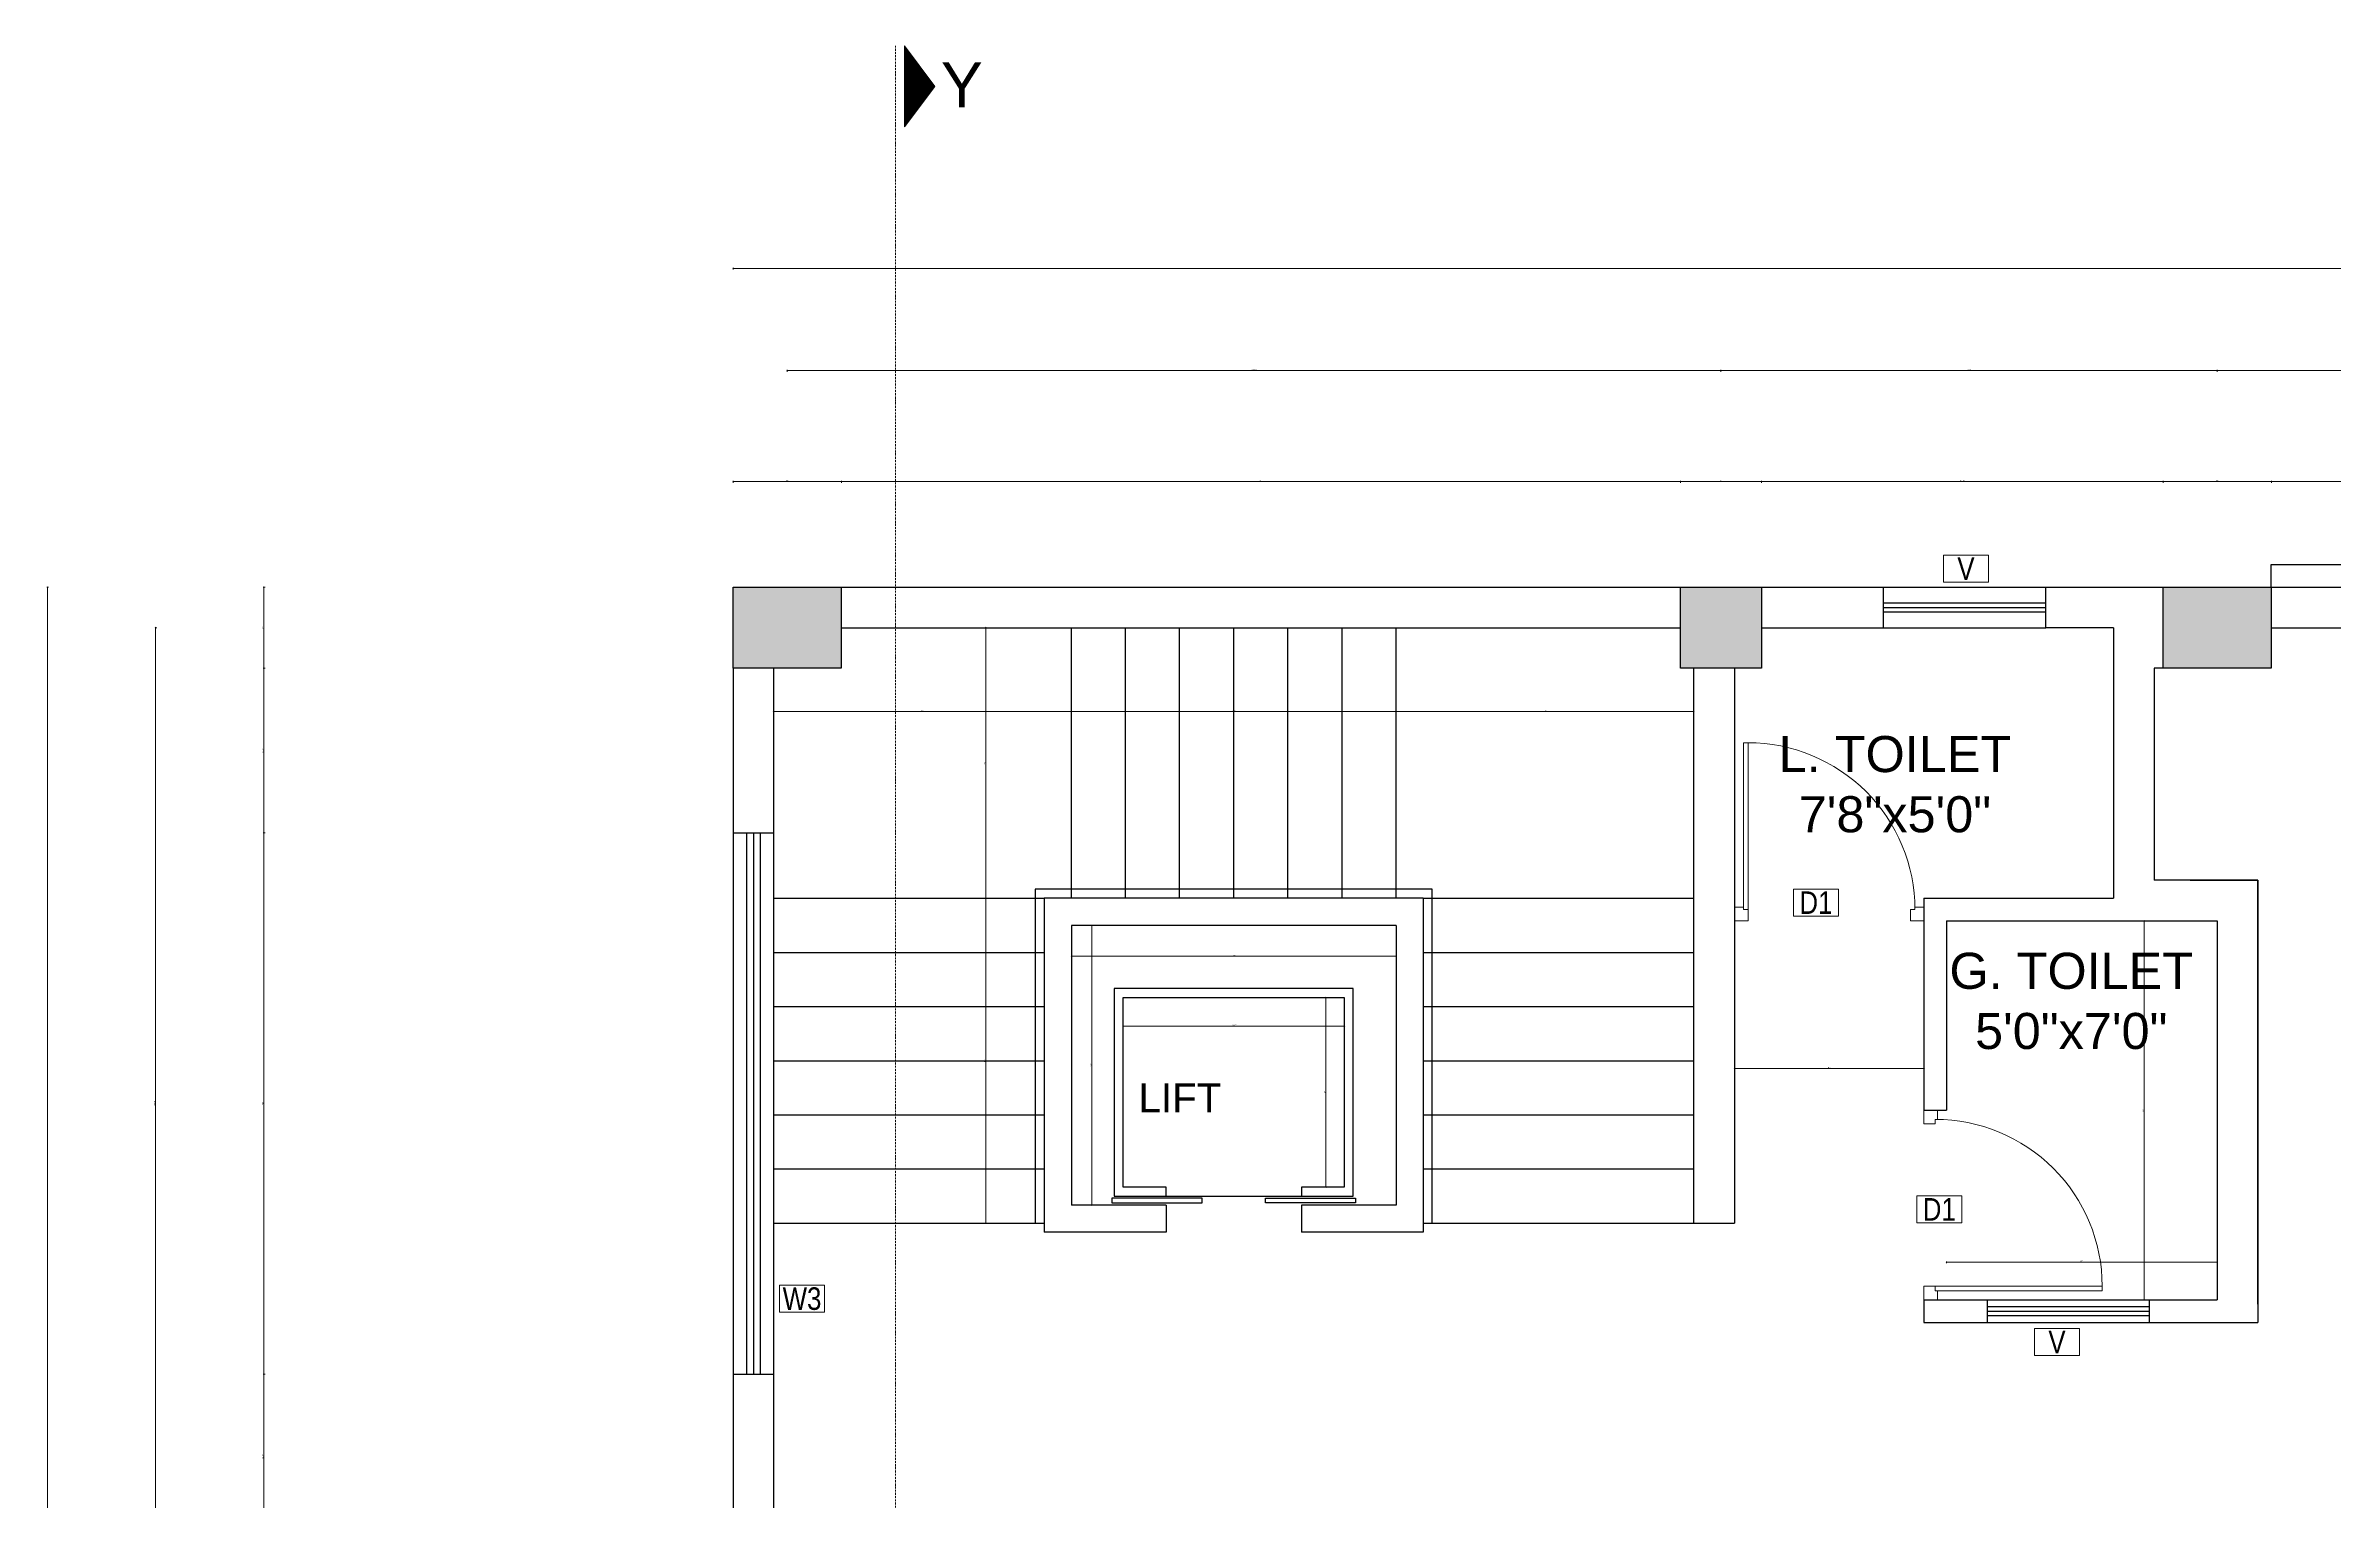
# Model space of a CAD drawing. Header units: inches. Extents: x -301229 to 1083107, y -854236 to 21026.
# Drawn here: x -30125 to -14906, y -469422 to -459742 of the extents above; entities that cross this region are included whole.
import ezdxf

# ---------------------------------------------------------------- set-up
doc = ezdxf.new("R2010")
doc.units = ezdxf.units.IN
doc.header["$MEASUREMENT"] = 0
doc.linetypes.add('ACAD_ISO12W100', pattern=[21, 12, -3, 0, -3, 0, -3])
for name, color, linetype, lineweight in [('dimension', 25, 'Continuous', 20), ('DOOR PLAN', 241, 'Continuous', 25), ('dw', 42, 'Continuous', 20), ('Text', 2, 'Continuous', 20), ('wall', 10, 'Continuous', 30)]:
    doc.layers.add(name, color=color, linetype=linetype, lineweight=lineweight)
doc.layers.add('E_Electrical Layout', color=220, linetype='Continuous')
doc.styles.add('7 INCH', font='times.ttf', dxfattribs={"height": 7})
doc.styles.add('arial.', font='arial.ttf')
doc.dimstyles.new('Copy of Standard', dxfattribs={"dimtxt": 8, "dimasz": 5, "dimexe": 4, "dimexo": 0.0625, "dimgap": 1.5, "dimtad": 1, "dimdec": 1, "dimzin": 0, "dimdsep": 46, "dimlunit": 4, "dimtxsty": 'Standard', "dimblk": 'OBLIQUE', "dimcen": 0.09, "dimclrd": 1, "dimclre": 1, "dimclrt": 3, "dimadec": 0, "dimazin": 0, "dimtfac": 1, "dimtdec": 1, "dimtix": 1, "dimtofl": 0, "dimtmove": 1, "dimatfit": 3, "dimfxl": 8, "dimfxlon": 1, "dimtolj": 1, "dimtzin": 0, "dimlwd": 15, "dimlwe": 15, "dimarcsym": 0})

# ---------------------------------------------------------------- blocks, each defined once
blk = doc.blocks.new('_Oblique')
at = {"color": 0, "linetype": 'ByBlock', "lineweight": -2}
blk.add_line((-0.5, -0.5), (0.5, 0.5), dxfattribs=at)
blk = doc.blocks.new('*D1186')
at = {"layer": 'Defpoints', "color": 0, "transparency": 16777216}
for p in [(-16424, -465562), (-16574, -468082), (-16170, -468082)]:
    blk.add_point(p, dxfattribs=at)
at = {"layer": 'wall', "color": 1, "lineweight": 15, "transparency": 16777216}
for p, q in [((-16178, -465562), (-16166, -465562)), ((-16170, -465562), (-16170, -468082)), ((-16178, -468082), (-16166, -468082))]:
    blk.add_line(p, q, dxfattribs=at)
at = {"layer": 'wall', "color": 1, "lineweight": 15, "transparency": 16777216, "xscale": 5, "yscale": 5, "zscale": 5}
for p, rotation in [((-16170, -465562), 90), ((-16170, -468082), 270)]:
    blk.add_blockref('_Oblique', p, dxfattribs=dict(at, rotation=rotation))
at = {"layer": 'wall', "color": 3, "transparency": 16777216, "insert": (-16175, -466822), "char_height": 8, "attachment_point": 5, "rotation": 90}
blk.add_mtext("\\A1;210'", dxfattribs=at)
blk = doc.blocks.new('*D1187')
at = {"layer": 'Defpoints', "color": 0, "transparency": 16777216}
for p in [(-15684, -467831), (-17484, -467887), (-15684, -467887)]:
    blk.add_point(p, dxfattribs=at)
at = {"layer": 'wall', "color": 1, "lineweight": 15, "transparency": 16777216}
for p, q in [((-17484, -467839), (-17484, -467827)), ((-17484, -467831), (-15684, -467831)), ((-15684, -467839), (-15684, -467827))]:
    blk.add_line(p, q, dxfattribs=at)
at = {"layer": 'wall', "color": 1, "lineweight": 15, "transparency": 16777216, "xscale": 5, "yscale": 5, "zscale": 5, "rotation": 180}
blk.add_blockref('_Oblique', (-17484, -467831), dxfattribs=at)
at = {"layer": 'wall', "color": 1, "lineweight": 15, "transparency": 16777216, "xscale": 5, "yscale": 5, "zscale": 5}
blk.add_blockref('_Oblique', (-15684, -467831), dxfattribs=at)
at = {"layer": 'wall', "color": 3, "transparency": 16777216, "insert": (-16584, -467826), "char_height": 8, "attachment_point": 5}
blk.add_mtext("\\A1;150'", dxfattribs=at)
blk = doc.blocks.new('*D1220')
at = {"layer": 'Defpoints', "color": 0, "transparency": 16777216}
for p in [(-18894, -466543), (-18894, -466543), (-17634, -466543)]:
    blk.add_point(p, dxfattribs=at)
at = {"layer": 'wall', "color": 1, "lineweight": 15, "transparency": 16777216}
for p, q in [((-18894, -466543), (-18894, -466539)), ((-17634, -466543), (-18894, -466543)), ((-17634, -466543), (-17634, -466539))]:
    blk.add_line(p, q, dxfattribs=at)
at = {"layer": 'wall', "color": 1, "lineweight": 15, "transparency": 16777216, "xscale": 5, "yscale": 5, "zscale": 5, "rotation": 180}
blk.add_blockref('_Oblique', (-18894, -466543), dxfattribs=at)
at = {"layer": 'wall', "color": 1, "lineweight": 15, "transparency": 16777216, "xscale": 5, "yscale": 5, "zscale": 5}
blk.add_blockref('_Oblique', (-17634, -466543), dxfattribs=at)
at = {"layer": 'wall', "color": 3, "transparency": 16777216, "insert": (-18264, -466537), "char_height": 8, "attachment_point": 5}
blk.add_mtext("\\A1;105'", dxfattribs=at)
blk = doc.blocks.new('DOOR-3.5')
at = {"layer": 'dw', "lineweight": 5}
for p, q in [((89369.77, -31671.34), (89369.77, -31670.84)), ((89370.27, -31671.34), (89369.77, -31671.34)), ((89370.77, -31671.34), (89370.27, -31671.34)), ((89406.77, -31671.34), (89407.27, -31671.34)), ((89407.27, -31671.34), (89407.77, -31671.34)), ((89407.77, -31671.34), (89407.77, -31670.84))]:
    blk.add_line(p, q, dxfattribs=at)
for points in [[(89370.77, -31634.34), (89369.77, -31634.36), (89369.77, -31671.34), (89370.77, -31671.34), (89370.77, -31634.34)], [(89369.77, -31670.84), (89367.77, -31670.84), (89367.77, -31673.84), (89370.77, -31673.84), (89370.77, -31671.34)], [(89407.77, -31670.84), (89409.77, -31670.84), (89409.77, -31673.84), (89406.77, -31673.84), (89406.77, -31671.34)]]:
    blk.add_lwpolyline(points, dxfattribs=at)
blk.add_arc((89370.77, -31671.34), 37, 359.9998, 90, dxfattribs=at)
blk = doc.blocks.new('*D1221')
at = {"layer": 'Defpoints', "color": 0, "transparency": 16777216}
for p in [(-23304, -465729), (-21144, -465729), (-21144, -465797)]:
    blk.add_point(p, dxfattribs=at)
at = {"layer": 'wall', "color": 1, "lineweight": 15, "transparency": 16777216}
for p, q in [((-23304, -465789), (-23304, -465801)), ((-23304, -465797), (-21144, -465797)), ((-21144, -465789), (-21144, -465801))]:
    blk.add_line(p, q, dxfattribs=at)
at = {"layer": 'wall', "color": 1, "lineweight": 15, "transparency": 16777216, "xscale": 5, "yscale": 5, "zscale": 5, "rotation": 180}
blk.add_blockref('_Oblique', (-23304, -465797), dxfattribs=at)
at = {"layer": 'wall', "color": 1, "lineweight": 15, "transparency": 16777216, "xscale": 5, "yscale": 5, "zscale": 5}
blk.add_blockref('_Oblique', (-21144, -465797), dxfattribs=at)
at = {"layer": 'wall', "color": 3, "transparency": 16777216, "insert": (-22224, -465792), "char_height": 8, "attachment_point": 5}
blk.add_mtext("\\A1;180'", dxfattribs=at)
blk = doc.blocks.new('*D1222')
at = {"layer": 'Defpoints', "color": 0, "transparency": 16777216}
for p in [(-23168, -465592), (-23168, -465592), (-23168, -467452)]:
    blk.add_point(p, dxfattribs=at)
at = {"layer": 'wall', "color": 1, "lineweight": 15, "transparency": 16777216}
for p, q in [((-23168, -465592), (-23172, -465592)), ((-23168, -467452), (-23168, -465592)), ((-23168, -467452), (-23164, -467452))]:
    blk.add_line(p, q, dxfattribs=at)
at = {"layer": 'wall', "color": 1, "lineweight": 15, "transparency": 16777216, "xscale": 5, "yscale": 5, "zscale": 5}
for p, rotation in [((-23168, -465592), 90), ((-23168, -467452), 270)]:
    blk.add_blockref('_Oblique', p, dxfattribs=dict(at, rotation=rotation))
at = {"layer": 'wall', "color": 3, "transparency": 16777216, "insert": (-23174, -466522), "char_height": 8, "attachment_point": 5, "rotation": 90}
blk.add_mtext("\\A1;155'", dxfattribs=at)
blk = doc.blocks.new('*D1223')
at = {"layer": 'Defpoints', "color": 0, "transparency": 16777216}
for p in [(-22959, -466307), (-21489, -466262), (-21489, -466307)]:
    blk.add_point(p, dxfattribs=at)
at = {"layer": 'wall', "color": 1, "lineweight": 15, "transparency": 16777216}
for p, q in [((-22959, -466270), (-22959, -466258)), ((-22959, -466262), (-21489, -466262)), ((-21489, -466270), (-21489, -466258))]:
    blk.add_line(p, q, dxfattribs=at)
at = {"layer": 'wall', "color": 1, "lineweight": 15, "transparency": 16777216, "xscale": 5, "yscale": 5, "zscale": 5, "rotation": 180}
blk.add_blockref('_Oblique', (-22959, -466262), dxfattribs=at)
at = {"layer": 'wall', "color": 1, "lineweight": 15, "transparency": 16777216, "xscale": 5, "yscale": 5, "zscale": 5}
blk.add_blockref('_Oblique', (-21489, -466262), dxfattribs=at)
at = {"layer": 'wall', "color": 3, "transparency": 16777216, "insert": (-22224, -466257), "char_height": 8, "attachment_point": 5}
blk.add_mtext('\\A1;122\'-6"', dxfattribs=at)
blk = doc.blocks.new('*D1224')
at = {"layer": 'Defpoints', "color": 0, "transparency": 16777216}
for p in [(-21707, -466072), (-21774, -467332), (-21611, -467332)]:
    blk.add_point(p, dxfattribs=at)
at = {"layer": 'wall', "color": 1, "lineweight": 15, "transparency": 16777216}
for p, q in [((-21619, -466072), (-21607, -466072)), ((-21611, -466072), (-21611, -467332)), ((-21619, -467332), (-21607, -467332))]:
    blk.add_line(p, q, dxfattribs=at)
at = {"layer": 'wall', "color": 1, "lineweight": 15, "transparency": 16777216, "xscale": 5, "yscale": 5, "zscale": 5}
for p, rotation in [((-21611, -466072), 90), ((-21611, -467332), 270)]:
    blk.add_blockref('_Oblique', p, dxfattribs=dict(at, rotation=rotation))
at = {"layer": 'wall', "color": 3, "transparency": 16777216, "insert": (-21617, -466702), "char_height": 8, "attachment_point": 5, "rotation": 90}
blk.add_mtext("\\A1;105'", dxfattribs=at)
blk = doc.blocks.new('*D1225')
at = {"layer": 'Defpoints', "color": 0, "transparency": 16777216}
for p in [(-23304, -464170), (-23304, -464189), (-25284, -464429)]:
    blk.add_point(p, dxfattribs=at)
at = {"layer": 'wall', "color": 1, "lineweight": 15, "transparency": 16777216}
for p, q in [((-25284, -464178), (-25284, -464166)), ((-25284, -464170), (-23304, -464170)), ((-23304, -464178), (-23304, -464166))]:
    blk.add_line(p, q, dxfattribs=at)
at = {"layer": 'wall', "color": 1, "lineweight": 15, "transparency": 16777216, "xscale": 5, "yscale": 5, "zscale": 5, "rotation": 180}
blk.add_blockref('_Oblique', (-25284, -464170), dxfattribs=at)
at = {"layer": 'wall', "color": 1, "lineweight": 15, "transparency": 16777216, "xscale": 5, "yscale": 5, "zscale": 5}
blk.add_blockref('_Oblique', (-23304, -464170), dxfattribs=at)
at = {"layer": 'wall', "color": 3, "transparency": 16777216, "insert": (-24294, -464165), "char_height": 8, "attachment_point": 5}
blk.add_mtext("\\A1;165'", dxfattribs=at)
blk = doc.blocks.new('*D1226')
at = {"layer": 'Defpoints', "color": 0, "transparency": 16777216}
for p in [(-21144, -464170), (-23304, -464189), (-21144, -464286)]:
    blk.add_point(p, dxfattribs=at)
at = {"layer": 'wall', "color": 1, "lineweight": 15, "transparency": 16777216}
for p, q in [((-23304, -464178), (-23304, -464166)), ((-23304, -464170), (-21144, -464170)), ((-21144, -464178), (-21144, -464166))]:
    blk.add_line(p, q, dxfattribs=at)
at = {"layer": 'wall', "color": 1, "lineweight": 15, "transparency": 16777216, "xscale": 5, "yscale": 5, "zscale": 5, "rotation": 180}
blk.add_blockref('_Oblique', (-23304, -464170), dxfattribs=at)
at = {"layer": 'wall', "color": 1, "lineweight": 15, "transparency": 16777216, "xscale": 5, "yscale": 5, "zscale": 5}
blk.add_blockref('_Oblique', (-21144, -464170), dxfattribs=at)
at = {"layer": 'wall', "color": 3, "transparency": 16777216, "insert": (-22224, -464165), "char_height": 8, "attachment_point": 5}
blk.add_mtext("\\A1;180'", dxfattribs=at)
blk = doc.blocks.new('*D1211')
at = {"layer": 'Defpoints', "color": 0, "transparency": 16777216}
for p in [(-19164, -464170), (-21144, -464286), (-19164, -464247)]:
    blk.add_point(p, dxfattribs=at)
at = {"layer": 'wall', "color": 1, "lineweight": 15, "transparency": 16777216}
for p, q in [((-21144, -464178), (-21144, -464166)), ((-21144, -464170), (-19164, -464170)), ((-19164, -464178), (-19164, -464166))]:
    blk.add_line(p, q, dxfattribs=at)
at = {"layer": 'wall', "color": 1, "lineweight": 15, "transparency": 16777216, "xscale": 5, "yscale": 5, "zscale": 5, "rotation": 180}
blk.add_blockref('_Oblique', (-21144, -464170), dxfattribs=at)
at = {"layer": 'wall', "color": 1, "lineweight": 15, "transparency": 16777216, "xscale": 5, "yscale": 5, "zscale": 5}
blk.add_blockref('_Oblique', (-19164, -464170), dxfattribs=at)
at = {"layer": 'wall', "color": 3, "transparency": 16777216, "insert": (-20154, -464165), "char_height": 8, "attachment_point": 5}
blk.add_mtext("\\A1;165'", dxfattribs=at)
blk = doc.blocks.new('*D1212')
at = {"layer": 'Defpoints', "color": 0, "transparency": 16777216}
for p in [(-23872, -465412), (-23872, -465412), (-23872, -467572)]:
    blk.add_point(p, dxfattribs=at)
at = {"layer": 'wall', "color": 1, "lineweight": 15, "transparency": 16777216}
for p, q in [((-23872, -465412), (-23876, -465412)), ((-23872, -467572), (-23872, -465412)), ((-23872, -467572), (-23876, -467572))]:
    blk.add_line(p, q, dxfattribs=at)
at = {"layer": 'wall', "color": 1, "lineweight": 15, "transparency": 16777216, "xscale": 5, "yscale": 5, "zscale": 5}
for p, rotation in [((-23872, -465412), 90), ((-23872, -467572), 270)]:
    blk.add_blockref('_Oblique', p, dxfattribs=dict(at, rotation=rotation))
at = {"layer": 'wall', "color": 3, "transparency": 16777216, "insert": (-23878, -466492), "char_height": 8, "attachment_point": 5, "rotation": 90}
blk.add_mtext("\\A1;180'", dxfattribs=at)
blk = doc.blocks.new('*D1165')
at = {"layer": 'Defpoints', "color": 0, "transparency": 16777216}
for p in [(-23872, -463612), (-23872, -463612), (-23757, -465412)]:
    blk.add_point(p, dxfattribs=at)
at = {"layer": 'wall', "color": 1, "lineweight": 15, "transparency": 16777216}
for p, q in [((-23872, -463612), (-23876, -463612)), ((-23872, -465412), (-23872, -463612)), ((-23864, -465412), (-23876, -465412))]:
    blk.add_line(p, q, dxfattribs=at)
at = {"layer": 'wall', "color": 1, "lineweight": 15, "transparency": 16777216, "xscale": 5, "yscale": 5, "zscale": 5}
for p, rotation in [((-23872, -463612), 90), ((-23872, -465412), 270)]:
    blk.add_blockref('_Oblique', p, dxfattribs=dict(at, rotation=rotation))
at = {"layer": 'wall', "color": 3, "transparency": 16777216, "insert": (-23878, -464512), "char_height": 8, "attachment_point": 5, "rotation": 90}
blk.add_mtext("\\A1;150'", dxfattribs=at)
blk = doc.blocks.new('*D1213')
at = {"layer": 'Defpoints', "color": 0, "transparency": 16777216}
for p in [(-25554, -463342), (-28674, -463882), (-25554, -463882)]:
    blk.add_point(p, dxfattribs=at)
at = {"layer": 'wall', "color": 1, "lineweight": 15, "transparency": 16777216}
for p, q in [((-28666, -463342), (-28678, -463342)), ((-28674, -463342), (-28674, -463882)), ((-28666, -463882), (-28678, -463882))]:
    blk.add_line(p, q, dxfattribs=at)
at = {"layer": 'wall', "color": 1, "lineweight": 15, "transparency": 16777216, "xscale": 5, "yscale": 5, "zscale": 5}
for p, rotation in [((-28674, -463342), 90), ((-28674, -463882), 270)]:
    blk.add_blockref('_Oblique', p, dxfattribs=dict(at, rotation=rotation))
at = {"layer": 'wall', "color": 3, "transparency": 16777216, "insert": (-28680, -463612), "char_height": 8, "attachment_point": 5, "rotation": 90}
blk.add_mtext("\\A1;45'", dxfattribs=at)
blk = doc.blocks.new('*D1214')
at = {"layer": 'Defpoints', "color": 0, "transparency": 16777216}
for p in [(-25554, -463612), (-29394, -469942), (-25554, -469942)]:
    blk.add_point(p, dxfattribs=at)
at = {"layer": 'wall', "color": 1, "lineweight": 15, "transparency": 16777216}
for p, q in [((-29386, -463612), (-29398, -463612)), ((-29394, -463612), (-29394, -469942)), ((-29386, -469942), (-29398, -469942))]:
    blk.add_line(p, q, dxfattribs=at)
at = {"layer": 'wall', "color": 1, "lineweight": 15, "transparency": 16777216, "xscale": 5, "yscale": 5, "zscale": 5}
for p, rotation in [((-29394, -463612), 90), ((-29394, -469942), 270)]:
    blk.add_blockref('_Oblique', p, dxfattribs=dict(at, rotation=rotation))
at = {"layer": 'wall', "color": 3, "transparency": 16777216, "insert": (-29400, -466777), "char_height": 8, "attachment_point": 5, "rotation": 90}
blk.add_mtext('\\A1;527\'-6"', dxfattribs=at)
blk = doc.blocks.new('*D1188')
at = {"layer": 'Defpoints', "color": 0, "transparency": 16777216}
for p in [(-25554, -463882), (-28674, -464977), (-25554, -464977)]:
    blk.add_point(p, dxfattribs=at)
at = {"layer": 'wall', "color": 1, "lineweight": 15, "transparency": 16777216}
for p, q in [((-28666, -463882), (-28678, -463882)), ((-28674, -463882), (-28674, -464977)), ((-28666, -464977), (-28678, -464977))]:
    blk.add_line(p, q, dxfattribs=at)
at = {"layer": 'wall', "color": 1, "lineweight": 15, "transparency": 16777216, "xscale": 5, "yscale": 5, "zscale": 5}
for p, rotation in [((-28674, -463882), 90), ((-28674, -464977), 270)]:
    blk.add_blockref('_Oblique', p, dxfattribs=dict(at, rotation=rotation))
at = {"layer": 'wall', "color": 3, "transparency": 16777216, "insert": (-28680, -464429), "char_height": 8, "attachment_point": 5, "rotation": 90}
blk.add_mtext('\\A1;91\'-3"', dxfattribs=at)
blk = doc.blocks.new('*D1189')
at = {"layer": 'Defpoints', "color": 0, "transparency": 16777216}
for p in [(-25554, -464977), (-28674, -468577), (-25554, -468577)]:
    blk.add_point(p, dxfattribs=at)
at = {"layer": 'wall', "color": 1, "lineweight": 15, "transparency": 16777216}
for p, q in [((-28666, -464977), (-28678, -464977)), ((-28674, -464977), (-28674, -468577)), ((-28666, -468577), (-28678, -468577))]:
    blk.add_line(p, q, dxfattribs=at)
at = {"layer": 'wall', "color": 1, "lineweight": 15, "transparency": 16777216, "xscale": 5, "yscale": 5, "zscale": 5}
for p, rotation in [((-28674, -464977), 90), ((-28674, -468577), 270)]:
    blk.add_blockref('_Oblique', p, dxfattribs=dict(at, rotation=rotation))
at = {"layer": 'wall', "color": 3, "transparency": 16777216, "insert": (-28680, -466777), "char_height": 8, "attachment_point": 5, "rotation": 90}
blk.add_mtext("\\A1;300'", dxfattribs=at)
blk = doc.blocks.new('*D1190')
at = {"layer": 'Defpoints', "color": 0, "transparency": 16777216}
for p in [(-25554, -468577), (-28674, -469672), (-25554, -469672)]:
    blk.add_point(p, dxfattribs=at)
at = {"layer": 'wall', "color": 1, "lineweight": 15, "transparency": 16777216}
for p, q in [((-28666, -468577), (-28678, -468577)), ((-28674, -468577), (-28674, -469672)), ((-28666, -469672), (-28678, -469672))]:
    blk.add_line(p, q, dxfattribs=at)
at = {"layer": 'wall', "color": 1, "lineweight": 15, "transparency": 16777216, "xscale": 5, "yscale": 5, "zscale": 5}
for p, rotation in [((-28674, -468577), 90), ((-28674, -469672), 270)]:
    blk.add_blockref('_Oblique', p, dxfattribs=dict(at, rotation=rotation))
at = {"layer": 'wall', "color": 3, "transparency": 16777216, "insert": (-28680, -469124), "char_height": 8, "attachment_point": 5, "rotation": 90}
blk.add_mtext('\\A1;91\'-3"', dxfattribs=at)
blk = doc.blocks.new('*D1198')
at = {"layer": 'Defpoints', "color": 0, "transparency": 16777216}
for p in [(-24834, -462640), (-25554, -463342), (-24834, -463342)]:
    blk.add_point(p, dxfattribs=at)
at = {"layer": 'wall', "color": 1, "lineweight": 15, "transparency": 16777216}
for p, q in [((-25554, -462648), (-25554, -462636)), ((-25554, -462640), (-24834, -462640)), ((-24834, -462648), (-24834, -462636))]:
    blk.add_line(p, q, dxfattribs=at)
at = {"layer": 'wall', "color": 1, "lineweight": 15, "transparency": 16777216, "xscale": 5, "yscale": 5, "zscale": 5, "rotation": 180}
blk.add_blockref('_Oblique', (-25554, -462640), dxfattribs=at)
at = {"layer": 'wall', "color": 1, "lineweight": 15, "transparency": 16777216, "xscale": 5, "yscale": 5, "zscale": 5}
blk.add_blockref('_Oblique', (-24834, -462640), dxfattribs=at)
at = {"layer": 'wall', "color": 3, "transparency": 16777216, "insert": (-25194, -462634), "char_height": 8, "attachment_point": 5}
blk.add_mtext("\\A1;60'", dxfattribs=at)
blk = doc.blocks.new('*D1199')
at = {"layer": 'Defpoints', "color": 0, "transparency": 16777216}
for p in [(-18984, -461902), (-25194, -463342), (-18984, -463342)]:
    blk.add_point(p, dxfattribs=at)
at = {"layer": 'wall', "color": 1, "lineweight": 15, "transparency": 16777216}
for p, q in [((-25194, -461910), (-25194, -461898)), ((-18984, -461910), (-18984, -461898)), ((-25194, -461902), (-18984, -461902))]:
    blk.add_line(p, q, dxfattribs=at)
at = {"layer": 'wall', "color": 1, "lineweight": 15, "transparency": 16777216, "xscale": 5, "yscale": 5, "zscale": 5, "rotation": 180}
blk.add_blockref('_Oblique', (-25194, -461902), dxfattribs=at)
at = {"layer": 'wall', "color": 1, "lineweight": 15, "transparency": 16777216, "xscale": 5, "yscale": 5, "zscale": 5}
blk.add_blockref('_Oblique', (-18984, -461902), dxfattribs=at)
at = {"layer": 'wall', "color": 3, "transparency": 16777216, "insert": (-22089, -461896), "char_height": 8, "attachment_point": 5}
blk.add_mtext('\\A1;517\'-6"', dxfattribs=at)
blk = doc.blocks.new('*D1200')
at = {"layer": 'Defpoints', "color": 0, "transparency": 16777216}
for p in [(-15684, -461902), (-18984, -463342), (-15684, -463342)]:
    blk.add_point(p, dxfattribs=at)
at = {"layer": 'wall', "color": 1, "lineweight": 15, "transparency": 16777216}
for p, q in [((-18984, -461910), (-18984, -461898)), ((-15684, -461910), (-15684, -461898)), ((-18984, -461902), (-15684, -461902))]:
    blk.add_line(p, q, dxfattribs=at)
at = {"layer": 'wall', "color": 1, "lineweight": 15, "transparency": 16777216, "xscale": 5, "yscale": 5, "zscale": 5, "rotation": 180}
blk.add_blockref('_Oblique', (-18984, -461902), dxfattribs=at)
at = {"layer": 'wall', "color": 1, "lineweight": 15, "transparency": 16777216, "xscale": 5, "yscale": 5, "zscale": 5}
blk.add_blockref('_Oblique', (-15684, -461902), dxfattribs=at)
at = {"layer": 'wall', "color": 3, "transparency": 16777216, "insert": (-17334, -461896), "char_height": 8, "attachment_point": 5}
blk.add_mtext("\\A1;275'", dxfattribs=at)
blk = doc.blocks.new('*D1201')
at = {"layer": 'Defpoints', "color": 0, "transparency": 16777216}
for p in [(-8484, -461902), (-15684, -463342), (-8484, -463342)]:
    blk.add_point(p, dxfattribs=at)
at = {"layer": 'wall', "color": 1, "lineweight": 15, "transparency": 16777216}
for p, q in [((-15684, -461910), (-15684, -461898)), ((-8484, -461910), (-8484, -461898)), ((-15684, -461902), (-8484, -461902))]:
    blk.add_line(p, q, dxfattribs=at)
at = {"layer": 'wall', "color": 1, "lineweight": 15, "transparency": 16777216, "xscale": 5, "yscale": 5, "zscale": 5, "rotation": 180}
blk.add_blockref('_Oblique', (-15684, -461902), dxfattribs=at)
at = {"layer": 'wall', "color": 1, "lineweight": 15, "transparency": 16777216, "xscale": 5, "yscale": 5, "zscale": 5}
blk.add_blockref('_Oblique', (-8484, -461902), dxfattribs=at)
at = {"layer": 'wall', "color": 3, "transparency": 16777216, "insert": (-12084, -461896), "char_height": 8, "attachment_point": 5}
blk.add_mtext("\\A1;600'", dxfattribs=at)
blk = doc.blocks.new('*D1203')
at = {"layer": 'Defpoints', "color": 0, "transparency": 16777216}
for p in [(-19254, -462640), (-24834, -463342), (-19254, -463342)]:
    blk.add_point(p, dxfattribs=at)
at = {"layer": 'wall', "color": 1, "lineweight": 15, "transparency": 16777216}
for p, q in [((-24834, -462648), (-24834, -462636)), ((-24834, -462640), (-19254, -462640)), ((-19254, -462648), (-19254, -462636))]:
    blk.add_line(p, q, dxfattribs=at)
at = {"layer": 'wall', "color": 1, "lineweight": 15, "transparency": 16777216, "xscale": 5, "yscale": 5, "zscale": 5, "rotation": 180}
blk.add_blockref('_Oblique', (-24834, -462640), dxfattribs=at)
at = {"layer": 'wall', "color": 1, "lineweight": 15, "transparency": 16777216, "xscale": 5, "yscale": 5, "zscale": 5}
blk.add_blockref('_Oblique', (-19254, -462640), dxfattribs=at)
at = {"layer": 'wall', "color": 3, "transparency": 16777216, "insert": (-22044, -462634), "char_height": 8, "attachment_point": 5}
blk.add_mtext("\\A1;465'", dxfattribs=at)
blk = doc.blocks.new('*D1204')
at = {"layer": 'Defpoints', "color": 0, "transparency": 16777216}
for p in [(-18714, -462640), (-19254, -463342), (-18714, -463342)]:
    blk.add_point(p, dxfattribs=at)
at = {"layer": 'wall', "color": 1, "lineweight": 15, "transparency": 16777216}
for p, q in [((-19254, -462648), (-19254, -462636)), ((-19254, -462640), (-18714, -462640)), ((-18714, -462648), (-18714, -462636))]:
    blk.add_line(p, q, dxfattribs=at)
at = {"layer": 'wall', "color": 1, "lineweight": 15, "transparency": 16777216, "xscale": 5, "yscale": 5, "zscale": 5, "rotation": 180}
blk.add_blockref('_Oblique', (-19254, -462640), dxfattribs=at)
at = {"layer": 'wall', "color": 1, "lineweight": 15, "transparency": 16777216, "xscale": 5, "yscale": 5, "zscale": 5}
blk.add_blockref('_Oblique', (-18714, -462640), dxfattribs=at)
at = {"layer": 'wall', "color": 3, "transparency": 16777216, "insert": (-18984, -462634), "char_height": 8, "attachment_point": 5}
blk.add_mtext("\\A1;45'", dxfattribs=at)
blk = doc.blocks.new('*D1205')
at = {"layer": 'Defpoints', "color": 0, "transparency": 16777216}
for p in [(-16044, -462640), (-18714, -463342), (-16044, -463342)]:
    blk.add_point(p, dxfattribs=at)
at = {"layer": 'wall', "color": 1, "lineweight": 15, "transparency": 16777216}
for p, q in [((-18714, -462648), (-18714, -462636)), ((-18714, -462640), (-16044, -462640)), ((-16044, -462648), (-16044, -462636))]:
    blk.add_line(p, q, dxfattribs=at)
at = {"layer": 'wall', "color": 1, "lineweight": 15, "transparency": 16777216, "xscale": 5, "yscale": 5, "zscale": 5, "rotation": 180}
blk.add_blockref('_Oblique', (-18714, -462640), dxfattribs=at)
at = {"layer": 'wall', "color": 1, "lineweight": 15, "transparency": 16777216, "xscale": 5, "yscale": 5, "zscale": 5}
blk.add_blockref('_Oblique', (-16044, -462640), dxfattribs=at)
at = {"layer": 'wall', "color": 3, "transparency": 16777216, "insert": (-17379, -462634), "char_height": 8, "attachment_point": 5}
blk.add_mtext('\\A1;222\'-6"', dxfattribs=at)
blk = doc.blocks.new('*D1206')
at = {"layer": 'Defpoints', "color": 0, "transparency": 16777216}
for p in [(-15324, -462640), (-16044, -463342), (-15324, -463342)]:
    blk.add_point(p, dxfattribs=at)
at = {"layer": 'wall', "color": 1, "lineweight": 15, "transparency": 16777216}
for p, q in [((-16044, -462648), (-16044, -462636)), ((-16044, -462640), (-15324, -462640)), ((-15324, -462648), (-15324, -462636))]:
    blk.add_line(p, q, dxfattribs=at)
at = {"layer": 'wall', "color": 1, "lineweight": 15, "transparency": 16777216, "xscale": 5, "yscale": 5, "zscale": 5, "rotation": 180}
blk.add_blockref('_Oblique', (-16044, -462640), dxfattribs=at)
at = {"layer": 'wall', "color": 1, "lineweight": 15, "transparency": 16777216, "xscale": 5, "yscale": 5, "zscale": 5}
blk.add_blockref('_Oblique', (-15324, -462640), dxfattribs=at)
at = {"layer": 'wall', "color": 3, "transparency": 16777216, "insert": (-15684, -462634), "char_height": 8, "attachment_point": 5}
blk.add_mtext("\\A1;60'", dxfattribs=at)
blk = doc.blocks.new('*D1207')
at = {"layer": 'Defpoints', "color": 0, "transparency": 16777216}
for p in [(-8844, -462640), (-15324, -463342), (-8844, -463342)]:
    blk.add_point(p, dxfattribs=at)
at = {"layer": 'wall', "color": 1, "lineweight": 15, "transparency": 16777216}
for p, q in [((-15324, -462648), (-15324, -462636)), ((-15324, -462640), (-8844, -462640)), ((-8844, -462648), (-8844, -462636))]:
    blk.add_line(p, q, dxfattribs=at)
at = {"layer": 'wall', "color": 1, "lineweight": 15, "transparency": 16777216, "xscale": 5, "yscale": 5, "zscale": 5, "rotation": 180}
blk.add_blockref('_Oblique', (-15324, -462640), dxfattribs=at)
at = {"layer": 'wall', "color": 1, "lineweight": 15, "transparency": 16777216, "xscale": 5, "yscale": 5, "zscale": 5}
blk.add_blockref('_Oblique', (-8844, -462640), dxfattribs=at)
at = {"layer": 'wall', "color": 3, "transparency": 16777216, "insert": (-12084, -462634), "char_height": 8, "attachment_point": 5}
blk.add_mtext("\\A1;540'", dxfattribs=at)
blk = doc.blocks.new('*D1163')
at = {"layer": 'Defpoints', "color": 0, "transparency": 16777216}
for p in [(-3264, -461222), (-25554, -462640), (-3264, -462640)]:
    blk.add_point(p, dxfattribs=at)
at = {"layer": 'wall', "color": 1, "lineweight": 15, "transparency": 16777216}
for p, q in [((-25554, -461230), (-25554, -461218)), ((-25554, -461222), (-3264, -461222)), ((-3264, -461230), (-3264, -461218))]:
    blk.add_line(p, q, dxfattribs=at)
at = {"layer": 'wall', "color": 1, "lineweight": 15, "transparency": 16777216, "xscale": 5, "yscale": 5, "zscale": 5, "rotation": 180}
blk.add_blockref('_Oblique', (-25554, -461222), dxfattribs=at)
at = {"layer": 'wall', "color": 1, "lineweight": 15, "transparency": 16777216, "xscale": 5, "yscale": 5, "zscale": 5}
blk.add_blockref('_Oblique', (-3264, -461222), dxfattribs=at)
at = {"layer": 'wall', "color": 3, "transparency": 16777216, "insert": (-14409, -461217), "char_height": 8, "attachment_point": 5}
blk.add_mtext('\\A1;1857\'-6"', dxfattribs=at)
blk = doc.blocks.new('*D1164')
at = {"layer": 'Defpoints', "color": 0, "transparency": 16777216}
for p in [(-28674, -463342), (-30114, -483320), (-28674, -483320)]:
    blk.add_point(p, dxfattribs=at)
at = {"layer": 'wall', "color": 1, "lineweight": 15, "transparency": 16777216}
for p, q in [((-30106, -463342), (-30118, -463342)), ((-30114, -463342), (-30114, -483320)), ((-30106, -483320), (-30118, -483320))]:
    blk.add_line(p, q, dxfattribs=at)
at = {"layer": 'wall', "color": 1, "lineweight": 15, "transparency": 16777216, "xscale": 5, "yscale": 5, "zscale": 5}
for p, rotation in [((-30114, -463342), 90), ((-30114, -483320), 270)]:
    blk.add_blockref('_Oblique', p, dxfattribs=dict(at, rotation=rotation))
at = {"layer": 'wall', "color": 3, "transparency": 16777216, "insert": (-30120, -473331), "char_height": 8, "attachment_point": 5, "rotation": 90}
blk.add_mtext('\\A1;1664\'-10"', dxfattribs=at)

msp = doc.modelspace()

# ---------------------------------------------------------------- hatches: boundary and pattern name
at = {"layer": 'dimension', "ltscale": 0.5}
h = msp.add_hatch(dxfattribs=at)
h.set_pattern_fill('ANSI31', color=256, scale=22.5, angle=-90, style=0)
h.set_pattern_definition([(315, (-24414.1677, -459741.787), (1.988738, 1.988738), [])])
h.paths.add_polyline_path([(-24414.17, -459741.79), (-24414.17, -460281.79), (-24213.28, -460011.79)])
at = {"layer": 'wall'}
for points in [[(-24834.17, -463881.79), (-24834.17, -463341.79), (-25554.17, -463341.79), (-25554.17, -463881.79)], [(-18714.17, -463341.79), (-19254.17, -463341.79), (-19254.17, -463881.79), (-18714.17, -463881.79)], [(-15324.17, -463881.79), (-15324.17, -463341.79), (-16044.17, -463341.79), (-16044.17, -463881.79)]]:
    msp.add_hatch(color=2, dxfattribs=at).paths.add_polyline_path(points)

# ---------------------------------------------------------------- linework, layer by layer
at = {"layer": 'dimension', "linetype": 'ACAD_ISO12W100'}
msp.add_line((-24474.17, -459741.79), (-24474.17, -487279.91), dxfattribs=at)
at = {"layer": 'dimension', "ltscale": 0.5}
msp.add_lwpolyline([(-24414.17, -460281.79), (-24414.17, -459741.79), (-24213.28, -460011.79), (-24414.17, -460281.79)], dxfattribs=at)
at = {"layer": 'dimension'}
for points in [[(-17504.93, -463128.93), (-17204.93, -463128.93), (-17204.93, -463308.93), (-17504.93, -463308.93), (-17504.93, -463128.93)], [(-18502.72, -465350.67), (-18202.72, -465350.67), (-18202.72, -465530.67), (-18502.72, -465530.67), (-18502.72, -465350.67)], [(-17682.43, -467390.49), (-17382.43, -467390.49), (-17382.43, -467570.49), (-17682.43, -467570.49), (-17682.43, -467390.49)], [(-25245.41, -467985.06), (-24945.41, -467985.06), (-24945.41, -468165.06), (-25245.41, -468165.06), (-25245.41, -467985.06)], [(-16899.49, -468271.95), (-16599.49, -468271.95), (-16599.49, -468451.95), (-16899.49, -468451.95), (-16899.49, -468271.95)]]:
    msp.add_lwpolyline(points, dxfattribs=at)
at = {"layer": 'DOOR PLAN'}
for p, q in [((-17904.17, -463341.79), (-16824.17, -463341.79)), ((-17904.17, -463446.79), (-16824.17, -463446.79)), ((-17904.17, -463476.79), (-16824.17, -463476.79)), ((-17904.17, -463506.79), (-16824.17, -463506.79)), ((-23304.17, -465411.79), (-23304.17, -463611.79)), ((-22944.17, -465411.79), (-22944.17, -463611.79)), ((-22584.17, -465411.79), (-22584.17, -463611.79)), ((-22224.17, -465411.79), (-22224.17, -463611.79)), ((-21864.17, -465411.79), (-21864.17, -463611.79)), ((-21504.17, -465411.79), (-21504.17, -463611.79)), ((-21144.17, -465411.79), (-21144.17, -463611.79)), ((-17904.17, -463611.79), (-16824.17, -463611.79)), ((-25554.17, -464976.79), (-25554.17, -468576.79)), ((-25464.17, -464976.79), (-25464.17, -468576.79)), ((-25419.17, -464976.79), (-25419.17, -468576.79)), ((-25374.17, -464976.79), (-25374.17, -468576.79)), ((-25284.17, -464976.79), (-25284.17, -468576.79)), ((-23544.17, -465351.79), (-23544.17, -467571.79)), ((-20904.17, -465351.79), (-23544.17, -465351.79)), ((-23304.17, -465351.79), (-23484.17, -465351.79)), ((-20904.17, -467571.79), (-20904.17, -465351.79)), ((-25284.17, -465411.79), (-23484.17, -465411.79)), ((-20964.17, -465411.79), (-19164.17, -465411.79)), ((-25284.17, -465771.79), (-23484.17, -465771.79)), ((-20964.17, -465771.79), (-19164.17, -465771.79)), ((-25284.17, -466131.79), (-23484.17, -466131.79)), ((-20964.17, -466131.79), (-19164.17, -466131.79)), ((-25284.17, -466491.79), (-23484.17, -466491.79)), ((-20964.17, -466491.79), (-19164.17, -466491.79)), ((-25284.17, -466851.79), (-23484.17, -466851.79)), ((-20964.17, -466851.79), (-19164.17, -466851.79)), ((-25284.17, -467211.79), (-23484.17, -467211.79)), ((-20964.17, -467211.79), (-19164.17, -467211.79)), ((-22674.17, -467391.79), (-21774.17, -467391.79)), ((-25284.17, -467571.79), (-23484.17, -467571.79)), ((-20964.17, -467571.79), (-19164.17, -467571.79)), ((-17214.17, -468081.79), (-16134.17, -468081.79)), ((-17214.17, -468126.79), (-16134.17, -468126.79)), ((-17214.17, -468156.79), (-16134.17, -468156.79)), ((-17214.17, -468186.79), (-16134.17, -468186.79)), ((-17214.17, -468231.79), (-16134.17, -468231.79))]:
    msp.add_line(p, q, dxfattribs=at)
for points in [[(-21774.17, -467331.79), (-21774.17, -467391.79), (-21429.17, -467391.79), (-21429.17, -466011.79), (-23019.17, -466011.79), (-23019.17, -467391.79), (-22674.17, -467391.79), (-22674.17, -467331.79), (-22959.17, -467331.79), (-22959.17, -466071.79), (-21489.17, -466071.79), (-21489.17, -467331.79), (-21774.17, -467331.79)], [(-22434.17, -467406.79), (-23034.17, -467406.79), (-23034.17, -467436.79), (-22434.17, -467436.79), (-22434.17, -467406.79)], [(-22014.17, -467406.79), (-21414.17, -467406.79), (-21414.17, -467436.79), (-22014.17, -467436.79), (-22014.17, -467406.79)]]:
    msp.add_lwpolyline(points, dxfattribs=at)
at = {"layer": 'wall'}
for p, q in [((-24834.17, -463341.79), (-19254.17, -463341.79)), ((-18714.17, -463341.79), (-17904.17, -463341.79)), ((-17904.17, -463611.79), (-17904.17, -463341.79)), ((-16824.17, -463341.79), (-16044.17, -463341.79)), ((-16824.17, -463611.79), (-16824.17, -463341.79)), ((-15324.17, -463341.79), (-8844.17, -463341.79)), ((-24834.17, -463611.79), (-19254.17, -463611.79)), ((-18714.17, -463611.79), (-17904.17, -463611.79)), ((-16374.17, -463611.79), (-16824.17, -463611.79)), ((-16374.17, -463611.79), (-16374.17, -465411.79)), ((-15324.17, -463611.79), (-8844.17, -463611.79)), ((-25554.17, -463881.79), (-25554.17, -464976.79)), ((-25284.17, -463881.79), (-25284.17, -464976.79)), ((-19164.17, -467571.79), (-19164.17, -463881.79)), ((-18894.17, -463881.79), (-18894.17, -467571.79)), ((-16104.17, -463881.79), (-16104.17, -465291.79)), ((-16044.17, -463881.79), (-16104.17, -463881.79)), ((-25554.17, -464976.79), (-25284.17, -464976.79)), ((-15414.17, -465291.79), (-16104.17, -465291.79)), ((-15864.17, -465291.79), (-15414.17, -465291.79)), ((-15864.17, -465291.79), (-15414.17, -465291.79)), ((-15414.17, -465291.79), (-15414.17, -468231.79)), ((-15414.17, -468111.79), (-15414.17, -465291.79)), ((-20964.17, -465411.79), (-23484.17, -465411.79)), ((-23484.17, -465411.79), (-23484.17, -467631.79)), ((-20964.17, -465411.79), (-20964.17, -467631.79)), ((-17634.17, -465411.79), (-17634.17, -466821.79)), ((-17634.17, -465411.79), (-16374.17, -465411.79)), ((-21144.17, -465591.79), (-23304.17, -465591.79)), ((-23304.17, -465591.79), (-23304.17, -467451.79)), ((-21144.17, -465591.79), (-21144.17, -467451.79)), ((-17484.17, -465561.79), (-17484.17, -466821.79)), ((-17484.17, -465561.79), (-15684.17, -465561.79)), ((-15684.17, -465561.79), (-15684.17, -468081.79)), ((-17634.17, -466821.79), (-17484.17, -466821.79)), ((-22674.17, -467451.79), (-23304.17, -467451.79)), ((-22674.17, -467451.79), (-22674.17, -467631.79)), ((-21144.17, -467451.79), (-21774.17, -467451.79)), ((-21774.17, -467451.79), (-21774.17, -467631.79)), ((-22674.17, -467631.79), (-23484.17, -467631.79)), ((-20964.17, -467631.79), (-21774.17, -467631.79)), ((-19164.17, -467571.79), (-18894.17, -467571.79)), ((-17634.17, -468081.79), (-17634.17, -468231.79)), ((-17634.17, -468081.79), (-17214.17, -468081.79)), ((-17214.17, -468081.79), (-17214.17, -468231.79)), ((-16134.17, -468081.79), (-15684.17, -468081.79)), ((-16134.17, -468231.79), (-16134.17, -468081.79)), ((-17634.17, -468231.79), (-17214.17, -468231.79)), ((-16134.17, -468231.79), (-15414.17, -468231.79)), ((-25554.17, -468576.79), (-25554.17, -469671.79)), ((-25554.17, -468576.79), (-25284.17, -468576.79)), ((-25284.17, -468576.79), (-25284.17, -469671.79))]:
    msp.add_line(p, q, dxfattribs=at)
for points in [[(-15324.17, -463341.79), (-15324.17, -463191.79), (-14244.17, -463191.79), (-14244.17, -463341.79)], [(-25554.17, -463341.79), (-24834.17, -463341.79), (-24834.17, -463881.79), (-25554.17, -463881.79), (-25554.17, -463341.79)], [(-19254.17, -463341.79), (-18714.17, -463341.79), (-18714.17, -463881.79), (-19254.17, -463881.79), (-19254.17, -463341.79)], [(-16044.17, -463341.79), (-15324.17, -463341.79), (-15324.17, -463881.79), (-16044.17, -463881.79), (-16044.17, -463341.79)]]:
    msp.add_lwpolyline(points, dxfattribs=at)
at = {"layer": 'wall', "color": 5, "lineweight": 0}
msp.add_lwpolyline([(-25554.17, -463341.79), (-25554.17, -470211.79), (-8844.17, -470211.79), (-8844.17, -476694.21), (-16044.17, -476694.21), (-16044.17, -483319.91), (-3494.14, -484352.21), (-1850.19, -474315.73), (-3264.17, -463341.79), (-25554.17, -463341.79)], dxfattribs=at)

# ---------------------------------------------------------------- block references
at = {"layer": 'E_Electrical Layout', "color": 6, "xscale": 30, "yscale": 30, "zscale": 30}
msp.add_blockref('DOOR-3.5', (-2699927.39, 484653.55), dxfattribs=at)
at = {"layer": 'E_Electrical Layout', "color": 6, "xscale": -30, "yscale": 30, "zscale": 30, "rotation": 270}
msp.add_blockref('DOOR-3.5', (932581.17, -3149115.01), dxfattribs=at)

# ---------------------------------------------------------------- texts
at = {"layer": 'Text'}
for s, insert, char_height, width, attachment_point, style in [('{\\fArial|b0|i0|c0|p34;Y}', (-24032.52, -459851.19), 300, 545.9126, 2, '7 INCH'), ('{\\fArial Narrow|b0|i0|c0|p34;V}', (-17354.93, -463218.93), 150, 300, 5, '7 INCH'), ('L. TOILET\\P7\'8"x5\'0"', (-17827.14, -464332.44), 240, 2253.2378, 2, 'arial.'), ('L. TOILET\\P7\'8"x5\'0"', (-17827.14, -464332.44), 240, 2253.2378, 2, 'arial.'), ('{\\fArial Narrow|b0|i0|c0|p34;D1}', (-18352.72, -465440.67), 150, 300, 5, '7 INCH'), ('G. TOILET\\P5\'0"x7\'0"', (-16654.51, -465773.86), 240, 2253.2378, 2, 'arial.'), ('LIFT', (-22582.25, -466642.29), 192, 1802.5902, 2, 'arial.'), ('{\\fArial Narrow|b0|i0|c0|p34;D1}', (-17532.43, -467480.49), 150, 300, 5, '7 INCH'), ('{\\fArial Narrow|b0|i0|c0|p34;W3}', (-25095.41, -468075.06), 150, 300, 5, '7 INCH'), ('{\\fArial Narrow|b0|i0|c0|p34;V}', (-16749.49, -468361.95), 150, 300, 5, '7 INCH')]:
    msp.add_mtext(s, dxfattribs=dict(at, insert=insert, char_height=char_height, width=width, attachment_point=attachment_point, style=style))

# ---------------------------------------------------------------- dimensions: what is measured, and where the dimension line sits
at = {"layer": 'wall'}
for base, p1, p2, picture, middle in [((-3264.17, -461222.43), (-25554.17, -462639.56), (-3264.17, -462639.56), '*D1163', (-14409.17, -461216.93)), ((-18984.17, -461901.83), (-25194.17, -463341.79), (-18984.17, -463341.79), '*D1199', (-22089.17, -461896.33)), ((-15684.17, -461901.83), (-18984.17, -463341.79), (-15684.17, -463341.79), '*D1200', (-17334.17, -461896.33)), ((-8484.17, -461901.83), (-15684.17, -463341.79), (-8484.17, -463341.79), '*D1201', (-12084.17, -461896.33)), ((-24834.17, -462639.56), (-25554.17, -463341.79), (-24834.17, -463341.79), '*D1198', (-25194.17, -462634.06)), ((-19254.17, -462639.56), (-24834.17, -463341.79), (-19254.17, -463341.79), '*D1203', (-22044.17, -462634.06)), ((-18714.17, -462639.56), (-19254.17, -463341.79), (-18714.17, -463341.79), '*D1204', (-18984.17, -462634.06)), ((-16044.17, -462639.56), (-18714.17, -463341.79), (-16044.17, -463341.79), '*D1205', (-17379.17, -462634.06)), ((-15324.17, -462639.56), (-16044.17, -463341.79), (-15324.17, -463341.79), '*D1206', (-15684.17, -462634.06)), ((-8844.17, -462639.56), (-15324.17, -463341.79), (-8844.17, -463341.79), '*D1207', (-12084.17, -462634.06)), ((-23304.17, -464170.01), (-25284.17, -464429.29), (-23304.17, -464189.29), '*D1225', (-24294.17, -464164.51)), ((-21144.17, -464170.01), (-23304.17, -464189.29), (-21144.17, -464285.66), '*D1226', (-22224.17, -464164.51)), ((-19164.17, -464170.01), (-21144.17, -464285.66), (-19164.17, -464247.4), '*D1211', (-20154.17, -464164.51)), ((-21144.17, -465797.26), (-23304.17, -465728.9), (-21144.17, -465728.9), '*D1221', (-22224.17, -465791.76)), ((-21489.17, -466262.16), (-22959.17, -466306.78), (-21489.17, -466306.78), '*D1223', (-22224.17, -466256.66)), ((-18894.17, -466542.81), (-17634.17, -466542.81), (-18894.17, -466542.81), '*D1220', (-18264.17, -466537.31)), ((-15684.17, -467831.15), (-17484.17, -467886.94), (-15684.17, -467886.94), '*D1187', (-16584.17, -467825.65))]:
    dim = msp.add_linear_dim(base=base, p1=p1, p2=p2, dimstyle='Copy of Standard', dxfattribs=at)
    dim.commit()
    dim.dimension.update_dxf_attribs({"geometry": picture, "text_midpoint": middle})
for base, p1, p2, picture, middle in [((-30114.03, -483319.91), (-28674.17, -463341.79), (-28674.17, -483319.91), '*D1164', (-30119.53, -473330.85)), ((-28674.17, -463881.79), (-25554.17, -463341.79), (-25554.17, -463881.79), '*D1213', (-28679.67, -463611.79)), ((-29394.17, -469941.79), (-25554.17, -463611.79), (-25554.17, -469941.79), '*D1214', (-29399.67, -466776.79)), ((-23872.11, -463611.79), (-23757.19, -465411.79), (-23872.11, -463611.79), '*D1165', (-23877.61, -464511.79)), ((-28674.17, -464976.79), (-25554.17, -463881.79), (-25554.17, -464976.79), '*D1188', (-28679.67, -464429.29)), ((-28674.17, -468576.79), (-25554.17, -464976.79), (-25554.17, -468576.79), '*D1189', (-28679.67, -466776.79)), ((-23872.11, -465411.79), (-23872.11, -467571.79), (-23872.11, -465411.79), '*D1212', (-23877.61, -466491.79)), ((-23168.15, -465591.79), (-23168.15, -467451.79), (-23168.15, -465591.79), '*D1222', (-23173.65, -466521.79)), ((-16169.87, -468081.79), (-16424.29, -465561.79), (-16574.29, -468081.79), '*D1186', (-16175.37, -466821.79)), ((-21611.17, -467331.79), (-21706.88, -466071.79), (-21774.17, -467331.79), '*D1224', (-21616.67, -466701.79)), ((-28674.17, -469671.79), (-25554.17, -468576.79), (-25554.17, -469671.79), '*D1190', (-28679.67, -469124.29))]:
    dim = msp.add_linear_dim(base=base, p1=p1, p2=p2, angle=90, dimstyle='Copy of Standard', dxfattribs=at)
    dim.commit()
    dim.dimension.update_dxf_attribs({"geometry": picture, "text_midpoint": middle})

doc.saveas('drawing.dxf')
